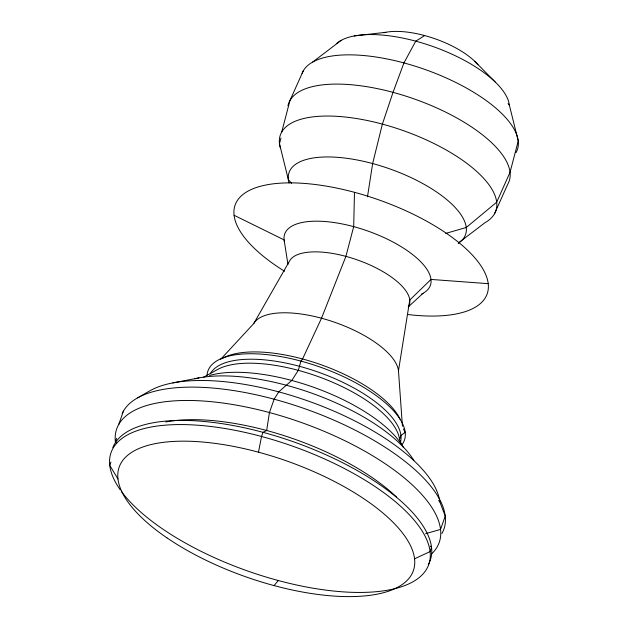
<?xml version="1.0" encoding="UTF-8"?>
<svg xmlns="http://www.w3.org/2000/svg" width="628" height="628" viewBox="0 0 628 628"><rect width="100%" height="100%" fill="white"/><g stroke="black" fill="none" stroke-linecap="round" stroke-linejoin="round"><path stroke-width="0.94" d="M354.475 192.317L353.697 226.637L345.91 256.373L321.512 318.215L302.555 358.973L300.945 361.108L298.292 370.339L291.8 380.474L278.722 391.872L274.138 399.204L269.436 412.549L266.664 430.502L262.983 432.323L261.523 436.476L258.485 452.191M367.474 196.854L372.639 163.563L382.389 124.116L393.026 92.363L403.937 62.918L415.744 41.165L424.654 35.56M402.43 426.263L398.474 370.779L409.786 299.996L430.989 279.429L488.207 283.66M281.705 132.092L289.948 100.519L303.253 70.893M280.967 138.05L279.476 143.741L288.354 179.624L291.573 183.282M118.723 424.481L123.418 411.136M116.643 443.337L115.387 441.916L116.643 438.352M110.928 462.082L109.759 465.403L117.97 478.983M494.464 213.834L507.762 184.208A116.918 46.056 19.4 0 0 415.391 99.357A116.918 46.056 19.4 0 0 287.954 105.716M220.499 359.483L253.728 323.585L289.649 260.824A63.821 25.144 19.4 0 1 361.728 261.531A63.821 25.144 19.4 0 1 408.545 306.503M274.036 585.579L278.314 580.531M408.208 306.919L423.076 293.292M312.728 62.031L341.043 40.435M458.197 243.13L484.981 222.697A114.21 44.988 19.4 0 0 406.041 131.605A114.21 44.988 19.4 0 0 280.378 148.098M137.603 397.877L150.163 390.624A160.98 63.412 19.4 0 1 318.616 404.879A160.98 63.412 19.4 0 1 439.828 501.913L445.236 516.075L440.542 529.412L425.635 533.667M203.464 377.295L217.5 369.547A101.171 39.854 19.4 0 1 323.365 378.511A101.171 39.854 19.4 0 1 399.541 439.498L400.947 435.518L405.193 432.315L403.396 428.924M414.559 558.794L430.078 551.604L431.538 547.451L430.259 546.101M445.739 233.404L466.251 227.501L496.685 202.192L510.046 172.284L518.241 140.994L509.355 105.104L508.068 103.636M172.826 382.907L198.974 377.899M354.216 35.953L385.89 32.279M234.071 215.271L284.115 239.904L287.962 264.498M474.65 61.222L495.107 81.891M438.658 500.414L439.828 501.913M399.895 440.369L402.014 445.613M120.286 489.895A168.422 66.348 19.4 0 1 293.81 446.579A168.422 66.348 19.4 0 1 395.915 588.389A168.422 66.348 19.4 0 1 121.353 491.379M112.844 447.56A168.422 66.348 19.4 0 1 300.168 444.216A168.422 66.348 19.4 0 1 428.257 564.627M165.847 421.961A153.263 60.374 19.4 0 1 396.7 497.235M115.387 441.916A170.965 67.345 19.4 0 1 301.314 422.487A170.965 67.345 19.4 0 1 431.428 554.061M122.162 413.624A170.965 67.345 19.4 0 1 313.231 411.78A170.965 67.345 19.4 0 1 441.9 533.502M194.884 378.778A133.207 52.477 19.4 0 1 316.528 394.91A133.207 52.477 19.4 0 1 413.876 460.465M209.54 375.458A115.772 45.608 19.4 0 1 317.54 388.708A115.772 45.608 19.4 0 1 403.466 447.576M210.506 373.425A101.171 39.854 19.4 0 1 319.126 372.443A101.171 39.854 19.4 0 1 400.68 441.413M207.005 375.23A104.162 41.032 19.4 0 1 320.178 367.097A104.162 41.032 19.4 0 1 402.258 444.349M222.807 358.196A99.86 39.344 19.4 0 1 318.796 363.942A99.86 39.344 19.4 0 1 400.044 419.104M253.728 323.585A76.899 30.293 19.4 0 1 331.089 321.065A76.899 30.293 19.4 0 1 398.474 370.779M284.374 241.482A77.228 30.419 19.4 0 1 372.694 232.823A77.228 30.419 19.4 0 1 421.569 294.069M284.547 271.249A133.623 52.642 19.4 0 1 275.26 183.604A133.623 52.642 19.4 0 1 469.155 251.773A133.623 52.642 19.4 0 1 407.509 314.479M383.786 32.742A58.93 23.212 19.4 0 1 477.947 64.708M336.804 43.41A93.533 36.848 19.4 0 1 433.713 46.786A93.533 36.848 19.4 0 1 509.355 105.104M302.084 73.35A114.21 44.988 19.4 0 1 429.034 70.94A114.21 44.988 19.4 0 1 516.012 152.635M289.021 182.913A93.533 36.848 19.4 0 1 390.231 169.05A93.533 36.848 19.4 0 1 458.495 243.177M166.899 537.827A155.94 61.434 19.4 0 0 411.513 574.699A155.94 61.434 19.4 0 0 220.373 444.137A155.94 61.434 19.4 0 0 166.899 537.827"/></g></svg>
